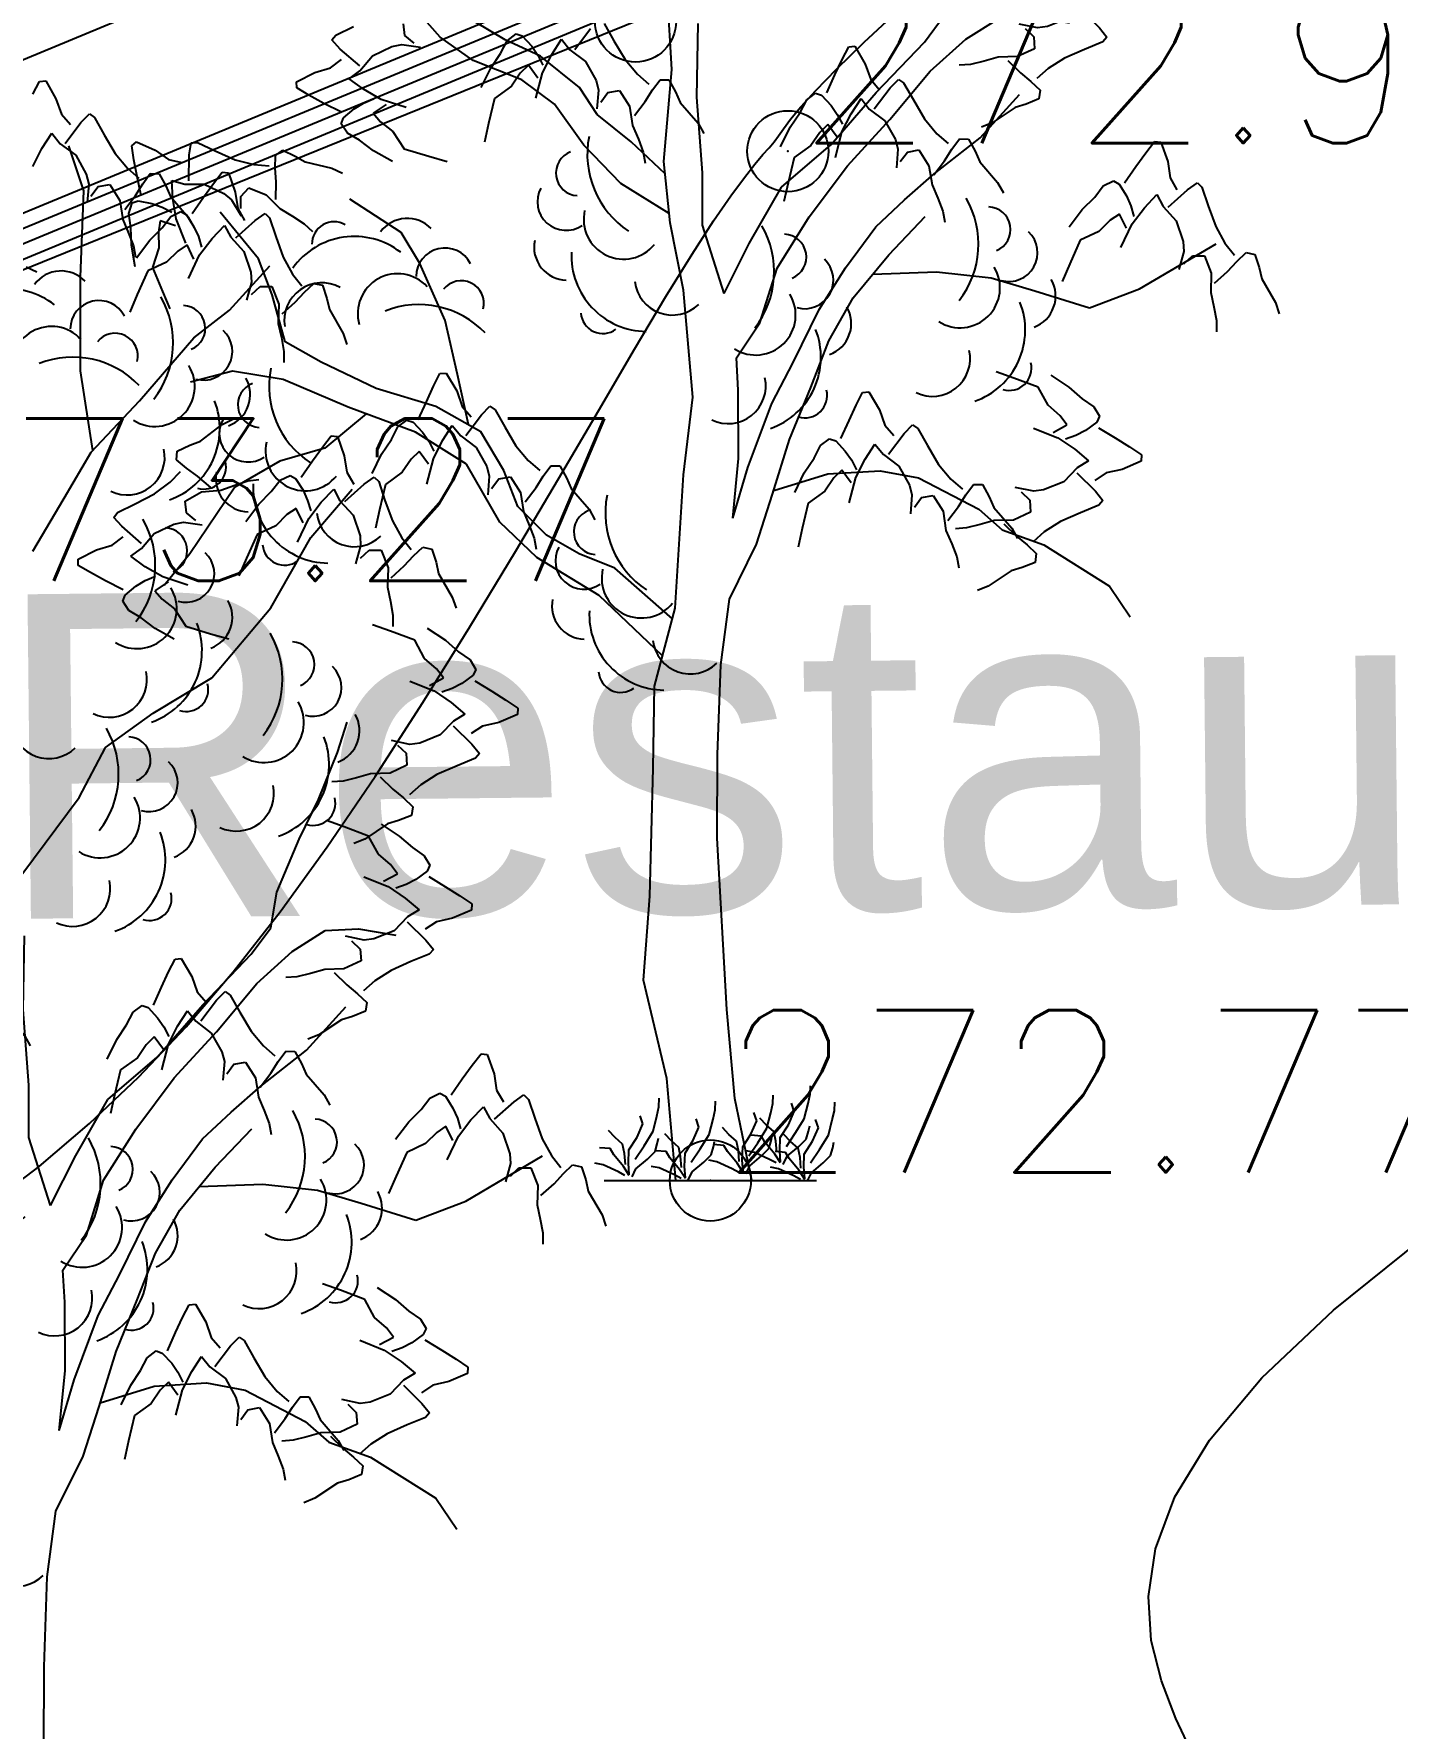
# Model space of a CAD drawing. Header units: millimetres. Extents: x 524954 to 526204, y 9523489 to 9524010.
# Drawn here: x 525674.69 to 525683.09, y 9523606.47 to 9523616.91 of the extents above; entities that cross this region are included whole.
import ezdxf
from ezdxf.enums import TextEntityAlignment as Align

# ---------------------------------------------------------------- set-up
doc = ezdxf.new("R2010")
doc.units = ezdxf.units.MM
doc.header["$PDMODE"] = 32
doc.header["$PDSIZE"] = 0.5
doc.linetypes.add('ACAD_ISO12W100', pattern=[21, 12, -3, 0, -3, 0, -3])
doc.linetypes.add('CACHE2', pattern=[4.7625, 3.175, -1.5875])
for name, color, linetype in [('Arbre', 34, 'ACAD_ISO12W100'), ('Bati', 6, 'Continuous'), ('Bati_H', 1, 'Continuous'), ('CN_01_00', 3, 'Continuous'), ('CN_02_00', 4, 'Continuous'), ('TopoAlt', 3, 'Continuous'), ('TOPOJIS', 7, 'Continuous'), ('Toponomie', 7, 'CACHE2')]:
    doc.layers.add(name, color=color, linetype=linetype)
doc.styles.add('Simplex 1.0', font='Simplex.shx', dxfattribs={"width": 0.99, "height": 1})
doc.styles.get("Standard").update_dxf_attribs({"font": 'arial.ttf'})

# ---------------------------------------------------------------- blocks, each defined once
blk = doc.blocks.new('TCPOINT M')
at = {"color": 0}
blk.add_point((0, 0), dxfattribs=at)
at = {"layer": 'TopoAlt', "style": 'Simplex 1.0', "width": 0.99}
blk.add_attdef('ALT', (0.15, 0.15), '', height=1, dxfattribs=at)
blk = doc.blocks.new('v088')
at = {"color": 3, "linetype": 'Continuous'}
for p, q in [((-0.024, 12.318), (0.016, 12.396)), ((0.016, 12.396), (0.055, 12.4)), ((0.055, 12.4), (0.118, 12.291)), ((0.118, 12.291), (0.152, 12.195)), ((0.152, 12.195), (0.207, 12.131)), ((0.175, 12.015), (0.272, 12.144)), ((0.272, 12.144), (0.324, 12.197)), ((0.324, 12.197), (0.356, 12.175)), ((0.356, 12.175), (0.415, 12.069)), ((0.032, 11.984), (0.092, 12.078)), ((0.092, 12.078), (0.144, 12.013)), ((0.144, 12.013), (0.24, 11.942)), ((0.415, 12.069), (0.484, 11.953)), ((-0.025, 11.872), (0.032, 11.984)), ((0.24, 11.942), (0.305, 11.825)), ((0.484, 11.953), (0.56, 11.862)), ((0.305, 11.825), (0.32, 11.765)), ((0.56, 11.862), (0.63, 11.801)), ((0.653, 11.766), (0.699, 11.829)), ((0.699, 11.829), (0.754, 11.828)), ((0.754, 11.828), (0.796, 11.754)), ((1.089, 11.768), (1.142, 11.837)), ((1.142, 11.837), (1.181, 11.833)), ((1.181, 11.833), (1.223, 11.714)), ((0.32, 11.765), (0.311, 11.65)), ((0.334, 11.69), (0.378, 11.749)), ((0.378, 11.749), (0.45, 11.762)), ((0.45, 11.762), (0.511, 11.664)), ((0.608, 11.694), (0.653, 11.766)), ((0.796, 11.754), (0.824, 11.689)), ((1.027, 11.683), (1.089, 11.768)), ((1.223, 11.714), (1.239, 11.614)), ((0.511, 11.664), (0.53, 11.547)), ((0.542, 11.608), (0.608, 11.694)), ((0.824, 11.689), (0.934, 11.561)), ((0.827, 11.564), (0.889, 11.595)), ((0.889, 11.595), (0.923, 11.575)), ((0.958, 11.583), (1.027, 11.683)), ((1.239, 11.614), (1.281, 11.541)), ((0.53, 11.547), (0.565, 11.463)), ((0.696, 11.418), (0.773, 11.494)), ((0.773, 11.494), (0.827, 11.564)), ((0.923, 11.575), (0.969, 11.502)), ((0.934, 11.561), (0.97, 11.497)), ((0.969, 11.502), (0.996, 11.441)), ((1.081, 11.429), (1.158, 11.51)), ((1.158, 11.51), (1.196, 11.437)), ((1.227, 11.433), (1.346, 11.541)), ((1.346, 11.541), (1.408, 11.583)), ((1.408, 11.583), (1.435, 11.556)), ((1.435, 11.556), (1.473, 11.441)), ((0.565, 11.463), (0.596, 11.383)), ((0.596, 11.383), (0.609, 11.315)), ((0.615, 11.31), (0.696, 11.418)), ((0.927, 11.391), (0.869, 11.352)), ((0.969, 11.302), (0.927, 11.391)), ((0.996, 11.441), (1.016, 11.375)), ((1.004, 11.329), (1.081, 11.429)), ((1.196, 11.437), (1.277, 11.348)), ((1.473, 11.441), (1.519, 11.314)), ((0.8, 11.283), (0.685, 11.229)), ((0.869, 11.352), (0.8, 11.283)), ((0.935, 11.183), (1.004, 11.329)), ((1.277, 11.348), (1.319, 11.221)), ((1.519, 11.314), (1.577, 11.21)), ((-0.065, 11.254), (0.001, 11.223)), ((0.685, 11.229), (0.619, 11.083)), ((1.319, 11.221), (1.323, 11.16)), ((1.577, 11.21), (1.635, 11.137)), ((0.619, 11.083), (0.573, 10.975)), ((1.323, 11.16), (1.292, 11.048)), ((1.323, 11.083), (1.377, 11.133)), ((1.377, 11.133), (1.45, 11.133)), ((1.45, 11.133), (1.492, 11.025)), ((1.592, 11.037), (1.65, 11.098)), ((1.65, 11.098), (1.708, 11.152)), ((1.708, 11.152), (1.762, 11.141)), ((1.762, 11.141), (1.789, 11.06)), ((1.492, 11.025), (1.489, 10.906)), ((1.512, 10.964), (1.592, 11.037)), ((1.789, 11.06), (1.804, 10.991)), ((1.804, 10.991), (1.889, 10.844)), ((1.489, 10.906), (1.508, 10.818)), ((1.508, 10.818), (1.523, 10.733)), ((1.889, 10.844), (1.912, 10.775)), ((1.523, 10.733), (1.523, 10.664)), ((1.7, 10.058), (1.762, 10.142)), ((1.762, 10.142), (1.816, 10.212)), ((1.816, 10.212), (1.854, 10.208)), ((1.854, 10.208), (1.896, 10.089)), ((1.631, 9.958), (1.7, 10.058)), ((1.896, 10.089), (1.912, 9.989)), ((1.446, 9.869), (1.5, 9.939)), ((1.5, 9.939), (1.562, 9.969)), ((1.562, 9.969), (1.596, 9.95)), ((1.596, 9.95), (1.643, 9.877)), ((1.912, 9.989), (1.954, 9.915)), ((2.019, 9.915), (2.081, 9.958)), ((2.081, 9.958), (2.108, 9.931)), ((2.108, 9.931), (2.146, 9.815)), ((1.369, 9.792), (1.446, 9.869)), ((1.643, 9.877), (1.669, 9.815)), ((1.754, 9.804), (1.831, 9.885)), ((1.831, 9.885), (1.869, 9.812)), ((1.9, 9.808), (2.019, 9.915)), ((1.289, 9.685), (1.369, 9.792)), ((1.542, 9.727), (1.473, 9.658)), ((1.6, 9.765), (1.542, 9.727)), ((1.643, 9.677), (1.6, 9.765)), ((1.669, 9.815), (1.689, 9.75)), ((1.677, 9.704), (1.754, 9.804)), ((1.869, 9.812), (1.95, 9.723)), ((1.95, 9.723), (1.993, 9.596)), ((2.146, 9.815), (2.193, 9.689)), ((1.473, 9.658), (1.358, 9.604)), ((1.608, 9.558), (1.677, 9.704)), ((2.193, 9.689), (2.25, 9.585)), ((1.358, 9.604), (1.292, 9.458)), ((1.996, 9.535), (1.966, 9.423)), ((1.993, 9.596), (1.996, 9.535)), ((1.996, 9.458), (2.05, 9.508)), ((2.05, 9.508), (2.123, 9.508)), ((2.123, 9.508), (2.166, 9.4)), ((2.25, 9.585), (2.308, 9.512)), ((2.323, 9.473), (2.381, 9.527)), ((2.381, 9.527), (2.435, 9.515)), ((2.435, 9.515), (2.462, 9.435)), ((1.292, 9.458), (1.246, 9.35)), ((2.166, 9.4), (2.162, 9.281)), ((2.185, 9.338), (2.266, 9.412)), ((2.266, 9.412), (2.323, 9.473)), ((2.462, 9.435), (2.477, 9.365)), ((2.477, 9.365), (2.562, 9.219)), ((2.162, 9.281), (2.181, 9.192)), ((2.181, 9.192), (2.196, 9.108)), ((2.562, 9.219), (2.585, 9.15)), ((2.196, 9.108), (2.196, 9.038)), ((2.18, 9.009), (2.07, 9.048)), ((2.33, 8.953), (2.18, 9.009)), ((2.406, 9.027), (2.519, 8.953)), ((2.391, 8.841), (2.33, 8.953)), ((2.519, 8.953), (2.601, 8.881)), ((2.601, 8.881), (2.673, 8.832)), ((2.465, 8.776), (2.391, 8.841)), ((2.507, 8.721), (2.465, 8.776)), ((2.673, 8.832), (2.708, 8.773)), ((2.708, 8.773), (2.691, 8.737)), ((2.3, 8.701), (2.45, 8.641)), ((2.421, 8.673), (2.507, 8.721)), ((2.621, 8.686), (2.561, 8.655)), ((2.691, 8.737), (2.621, 8.686)), ((2.701, 8.703), (2.805, 8.64)), ((2.45, 8.641), (2.555, 8.57)), ((2.561, 8.655), (2.497, 8.632)), ((2.555, 8.57), (2.64, 8.498)), ((2.805, 8.64), (2.893, 8.584)), ((2.893, 8.584), (2.966, 8.534)), ((2.64, 8.498), (2.57, 8.455)), ((2.964, 8.496), (2.848, 8.446)), ((2.966, 8.534), (2.964, 8.496)), ((2.487, 8.369), (2.362, 8.319)), ((2.57, 8.455), (2.487, 8.369)), ((2.568, 8.425), (2.683, 8.312)), ((2.749, 8.424), (2.679, 8.378)), ((2.848, 8.446), (2.749, 8.424)), ((2.301, 8.311), (2.188, 8.335)), ((2.225, 8.306), (2.278, 8.256)), ((2.278, 8.256), (2.282, 8.183)), ((2.362, 8.319), (2.301, 8.311)), ((2.683, 8.312), (2.729, 8.254)), ((2.729, 8.254), (2.704, 8.225)), ((2.282, 8.183), (2.178, 8.134)), ((2.591, 8.179), (2.467, 8.125)), ((2.704, 8.225), (2.591, 8.179)), ((1.888, 8.085), (1.819, 8.08)), ((1.971, 8.105), (1.888, 8.085)), ((2.058, 8.13), (1.971, 8.105)), ((2.178, 8.134), (2.058, 8.13)), ((2.117, 8.111), (2.195, 8.035)), ((2.367, 8.061), (2.298, 7.999)), ((2.467, 8.125), (2.367, 8.061)), ((2.195, 8.035), (2.261, 7.981)), ((2.261, 7.981), (2.318, 7.927)), ((1.896, 7.802), (1.786, 7.841)), ((2.231, 7.841), (2.163, 7.821)), ((2.31, 7.872), (2.231, 7.841)), ((2.318, 7.927), (2.31, 7.872)), ((2.046, 7.746), (1.896, 7.802)), ((2.163, 7.821), (2.022, 7.727)), ((2.107, 7.634), (2.046, 7.746)), ((2.123, 7.82), (2.235, 7.746)), ((2.235, 7.746), (2.317, 7.675)), ((2.022, 7.727), (1.955, 7.7)), ((2.181, 7.57), (2.107, 7.634)), ((2.317, 7.675), (2.389, 7.625)), ((2.389, 7.625), (2.424, 7.566)), ((2.223, 7.514), (2.181, 7.57)), ((2.407, 7.53), (2.337, 7.479)), ((2.424, 7.566), (2.407, 7.53)), ((2.016, 7.494), (2.166, 7.434)), ((2.137, 7.467), (2.223, 7.514)), ((2.166, 7.434), (2.271, 7.363)), ((2.277, 7.448), (2.213, 7.425)), ((2.337, 7.479), (2.277, 7.448)), ((2.417, 7.496), (2.521, 7.433)), ((2.521, 7.433), (2.609, 7.377)), ((2.271, 7.363), (2.357, 7.292)), ((2.609, 7.377), (2.682, 7.328)), ((2.682, 7.328), (2.68, 7.289)), ((2.286, 7.249), (2.203, 7.162)), ((2.284, 7.218), (2.399, 7.105)), ((2.357, 7.292), (2.286, 7.249)), ((2.465, 7.218), (2.395, 7.171)), ((2.564, 7.239), (2.465, 7.218)), ((2.68, 7.289), (2.564, 7.239)), ((-2.31, 7.06), (-2.2, 7.113)), ((-1.883, 7.058), (-1.892, 7.13)), ((-0.654, 7.131), (-0.595, 7.025)), ((2.018, 7.104), (1.904, 7.128)), ((2.079, 7.112), (2.018, 7.104)), ((2.203, 7.162), (2.079, 7.112)), ((2.399, 7.105), (2.445, 7.047)), ((-2.333, 7.03), (-2.31, 7.06)), ((-2.283, 6.974), (-2.333, 7.03)), ((-1.963, 6.989), (-1.902, 7.001)), ((-1.902, 7.001), (-1.788, 6.985)), ((-1.826, 7.011), (-1.883, 7.058)), ((-1.293, 6.947), (-1.253, 7.025)), ((-1.253, 7.025), (-1.198, 7.067)), ((-1.198, 7.067), (-1.16, 7.055)), ((-1.16, 7.055), (-1.101, 6.992)), ((-0.978, 6.941), (-0.918, 7.034)), ((-0.918, 7.034), (-0.866, 6.97)), ((-0.835, 6.972), (-0.738, 7.1)), ((-0.595, 7.025), (-0.526, 6.909)), ((1.941, 7.1), (1.994, 7.049)), ((1.994, 7.049), (1.999, 6.976)), ((2.42, 7.018), (2.307, 6.972)), ((2.445, 7.047), (2.42, 7.018)), ((-2.342, 6.858), (-2.275, 6.909)), ((-2.161, 6.87), (-2.283, 6.974)), ((-2.161, 6.839), (-2.083, 6.931)), ((-2.083, 6.931), (-1.963, 6.989)), ((-1.354, 6.857), (-1.293, 6.947)), ((-1.101, 6.992), (-1.063, 6.936)), ((-1.063, 6.936), (-1.032, 6.875)), ((-1.035, 6.828), (-0.978, 6.941)), ((-0.866, 6.97), (-0.77, 6.898)), ((-0.77, 6.898), (-0.705, 6.781)), ((-0.526, 6.909), (-0.45, 6.818)), ((0.768, 6.815), (0.813, 6.909)), ((0.813, 6.909), (0.853, 6.987)), ((0.853, 6.987), (0.891, 6.991)), ((0.891, 6.991), (0.955, 6.881)), ((1.688, 6.899), (1.604, 6.878)), ((1.775, 6.923), (1.688, 6.899)), ((1.894, 6.927), (1.775, 6.923)), ((1.834, 6.904), (1.912, 6.828)), ((1.999, 6.976), (1.894, 6.927)), ((2.184, 6.918), (2.084, 6.854)), ((2.307, 6.972), (2.184, 6.918)), ((-2.551, 6.772), (-2.439, 6.83)), ((-2.439, 6.83), (-2.342, 6.858)), ((-2.228, 6.791), (-2.161, 6.839)), ((-2.138, 6.726), (-2.228, 6.791)), ((-1.413, 6.737), (-1.354, 6.857)), ((-1.172, 6.826), (-1.227, 6.745)), ((-1.122, 6.874), (-1.172, 6.826)), ((-1.064, 6.795), (-1.122, 6.874)), ((-1.076, 6.671), (-1.035, 6.828)), ((-0.45, 6.818), (-0.379, 6.757)), ((0.719, 6.703), (0.768, 6.815)), ((0.955, 6.881), (0.989, 6.786)), ((1.604, 6.878), (1.535, 6.874)), ((1.912, 6.828), (1.977, 6.774)), ((2.084, 6.854), (2.014, 6.792)), ((-2.55, 6.734), (-2.551, 6.772)), ((-2.475, 6.689), (-2.55, 6.734)), ((-2.383, 6.639), (-2.475, 6.689)), ((-2.029, 6.662), (-2.138, 6.726)), ((-1.227, 6.745), (-1.33, 6.67)), ((-0.705, 6.781), (-0.69, 6.721)), ((-0.69, 6.721), (-0.699, 6.606)), ((-0.675, 6.646), (-0.632, 6.705)), ((-0.632, 6.705), (-0.56, 6.719)), ((-0.56, 6.719), (-0.498, 6.621)), ((-0.402, 6.651), (-0.357, 6.722)), ((-0.357, 6.722), (-0.31, 6.785)), ((-0.31, 6.785), (-0.255, 6.784)), ((-0.255, 6.784), (-0.214, 6.71)), ((-0.214, 6.71), (-0.186, 6.645)), ((0.594, 6.66), (0.649, 6.702)), ((0.649, 6.702), (0.686, 6.689)), ((0.686, 6.689), (0.745, 6.626)), ((0.989, 6.786), (1.044, 6.722)), ((1.011, 6.606), (1.108, 6.734)), ((1.108, 6.734), (1.161, 6.787)), ((1.161, 6.787), (1.192, 6.766)), ((1.192, 6.766), (1.252, 6.66)), ((1.977, 6.774), (2.034, 6.72)), ((2.034, 6.72), (2.026, 6.666)), ((-2.274, 6.584), (-2.383, 6.639)), ((-2.262, 6.55), (-2.196, 6.606)), ((-2.196, 6.606), (-2.138, 6.64)), ((-2.138, 6.64), (-2.076, 6.668)), ((-1.998, 6.632), (-2.08, 6.578)), ((-1.875, 6.613), (-2.029, 6.662)), ((-1.33, 6.67), (-1.367, 6.514)), ((-0.498, 6.621), (-0.48, 6.503)), ((-0.468, 6.564), (-0.402, 6.651)), ((-0.186, 6.645), (-0.075, 6.517)), ((0.493, 6.492), (0.554, 6.582)), ((0.554, 6.582), (0.594, 6.66)), ((0.745, 6.626), (0.783, 6.571)), ((0.868, 6.575), (0.929, 6.669)), ((0.929, 6.669), (0.98, 6.604)), ((0.98, 6.604), (1.076, 6.532)), ((1.252, 6.66), (1.321, 6.544)), ((1.879, 6.614), (1.738, 6.52)), ((1.947, 6.634), (1.879, 6.614)), ((2.026, 6.666), (1.947, 6.634)), ((-2.277, 6.513), (-2.262, 6.55)), ((-2.238, 6.456), (-2.277, 6.513)), ((-2.08, 6.578), (-2.034, 6.526)), ((-2.034, 6.526), (-1.957, 6.466)), ((-1.367, 6.514), (-1.392, 6.4)), ((-0.48, 6.503), (-0.444, 6.419)), ((-0.075, 6.517), (-0.04, 6.453)), ((0.433, 6.371), (0.493, 6.492)), ((0.724, 6.509), (0.675, 6.46)), ((0.782, 6.43), (0.724, 6.509)), ((0.783, 6.571), (0.814, 6.51)), ((0.811, 6.463), (0.868, 6.575)), ((1.076, 6.532), (1.141, 6.416)), ((1.321, 6.544), (1.397, 6.452)), ((1.738, 6.52), (1.671, 6.493)), ((-3.568, 6.377), (-3.539, 6.402)), ((-3.555, 6.29), (-3.568, 6.377)), ((-3.539, 6.402), (-3.423, 6.351)), ((-3.213, 6.322), (-3.201, 6.396)), ((-3.201, 6.396), (-3.163, 6.397)), ((-3.163, 6.397), (-3.053, 6.346)), ((-2.163, 6.412), (-2.238, 6.456)), ((-2.076, 6.346), (-2.163, 6.412)), ((-1.957, 6.466), (-1.888, 6.359)), ((-0.444, 6.419), (-0.414, 6.339)), ((0.62, 6.379), (0.516, 6.305)), ((0.675, 6.46), (0.62, 6.379)), ((0.771, 6.306), (0.811, 6.463)), ((1.141, 6.416), (1.157, 6.356)), ((1.397, 6.452), (1.467, 6.391)), ((1.489, 6.356), (1.536, 6.42)), ((1.536, 6.42), (1.591, 6.419)), ((1.591, 6.419), (1.633, 6.344)), ((2.685, 6.334), (2.739, 6.404)), ((2.739, 6.404), (2.777, 6.4)), ((2.777, 6.4), (2.82, 6.28)), ((-3.535, 6.188), (-3.555, 6.29)), ((-3.423, 6.351), (-3.34, 6.294)), ((-3.34, 6.294), (-3.258, 6.275)), ((-3.216, 6.161), (-3.213, 6.322)), ((-3.053, 6.346), (-2.929, 6.292)), ((-2.929, 6.292), (-2.814, 6.263)), ((-2.683, 6.24), (-2.682, 6.318)), ((-2.682, 6.318), (-2.637, 6.35)), ((-2.637, 6.35), (-2.56, 6.314)), ((-2.56, 6.314), (-2.499, 6.278)), ((-2.499, 6.278), (-2.334, 6.239)), ((-1.959, 6.28), (-2.076, 6.346)), ((-1.888, 6.359), (-1.735, 6.313)), ((-1.735, 6.313), (-1.622, 6.281)), ((-0.414, 6.339), (-0.401, 6.271)), ((0.516, 6.305), (0.479, 6.149)), ((1.157, 6.356), (1.147, 6.241)), ((1.171, 6.28), (1.215, 6.339)), ((1.215, 6.339), (1.286, 6.353)), ((1.286, 6.353), (1.348, 6.255)), ((1.378, 6.198), (1.444, 6.285)), ((1.444, 6.285), (1.489, 6.356)), ((1.633, 6.344), (1.661, 6.279)), ((1.661, 6.279), (1.771, 6.151)), ((2.623, 6.25), (2.685, 6.334)), ((2.82, 6.28), (2.835, 6.18)), ((-3.51, 6.069), (-3.535, 6.188)), ((-3.32, 6.164), (-3.24, 6.142)), ((-3.314, 6.053), (-3.32, 6.164)), ((-2.814, 6.263), (-2.721, 6.255)), ((-2.677, 6.155), (-2.683, 6.24)), ((-2.334, 6.239), (-2.268, 6.208)), ((1.348, 6.255), (1.367, 6.137)), ((2.554, 6.15), (2.623, 6.25)), ((2.835, 6.18), (2.877, 6.107)), ((-3.24, 6.142), (-3.121, 6.14)), ((-3.121, 6.14), (-2.999, 6.083)), ((-2.999, 6.083), (-2.952, 6.044)), ((-2.896, 5.991), (-2.895, 6.065)), ((-2.895, 6.065), (-2.845, 6.118)), ((-2.845, 6.118), (-2.738, 6.075)), ((-2.738, 6.075), (-2.654, 5.99)), ((-2.68, 6.046), (-2.677, 6.155)), ((0.479, 6.149), (0.454, 6.035)), ((1.367, 6.137), (1.402, 6.054)), ((1.771, 6.151), (1.807, 6.088)), ((2.293, 5.984), (2.37, 6.061)), ((2.37, 6.061), (2.423, 6.13)), ((2.423, 6.13), (2.485, 6.161)), ((2.485, 6.161), (2.52, 6.142)), ((2.52, 6.142), (2.566, 6.069)), ((2.566, 6.069), (2.593, 6.007)), ((2.677, 5.996), (2.754, 6.077)), ((2.754, 6.077), (2.793, 6.004)), ((2.823, 6), (2.943, 6.107)), ((2.943, 6.107), (3.004, 6.15)), ((3.004, 6.15), (3.031, 6.123)), ((3.031, 6.123), (3.07, 6.007)), ((-3.586, 5.96), (-3.566, 6.026)), ((-3.573, 5.874), (-3.586, 5.96)), ((-3.566, 6.026), (-3.528, 6.038)), ((-3.528, 6.038), (-3.444, 6.022)), ((-3.444, 6.022), (-3.38, 5.999)), ((-3.38, 5.999), (-3.32, 5.968)), ((-3.294, 5.928), (-3.314, 6.053)), ((-2.952, 6.044), (-2.892, 5.945)), ((-2.654, 5.99), (-2.576, 5.943)), ((1.402, 6.054), (1.433, 5.974)), ((1.433, 5.974), (1.446, 5.906)), ((2.212, 5.877), (2.293, 5.984)), ((2.523, 5.957), (2.466, 5.919)), ((2.566, 5.869), (2.523, 5.957)), ((2.593, 6.007), (2.612, 5.942)), ((2.6, 5.896), (2.677, 5.996)), ((2.793, 6.004), (2.873, 5.915)), ((3.07, 6.007), (3.116, 5.88)), ((-3.57, 5.765), (-3.573, 5.874)), ((-3.392, 5.914), (-3.403, 5.846)), ((-3.298, 5.884), (-3.392, 5.914)), ((-3.235, 5.777), (-3.294, 5.928)), ((-2.576, 5.943), (-2.504, 5.896)), ((-2.504, 5.896), (-2.454, 5.849)), ((2.396, 5.85), (2.281, 5.796)), ((2.466, 5.919), (2.396, 5.85)), ((2.531, 5.75), (2.6, 5.896)), ((2.873, 5.915), (2.916, 5.788)), ((3.116, 5.88), (3.173, 5.777)), ((-3.547, 5.632), (-3.57, 5.765)), ((-3.4, 5.748), (-3.44, 5.627)), ((-3.403, 5.846), (-3.4, 5.748)), ((2.281, 5.796), (2.216, 5.65)), ((2.916, 5.788), (2.92, 5.727)), ((3.173, 5.777), (3.231, 5.703)), ((2.216, 5.65), (2.169, 5.542)), ((2.92, 5.727), (2.889, 5.615)), ((2.92, 5.65), (2.973, 5.7)), ((2.973, 5.7), (3.047, 5.7)), ((3.047, 5.7), (3.089, 5.592)), ((3.189, 5.603), (3.247, 5.665)), ((3.247, 5.665), (3.304, 5.719)), ((3.304, 5.719), (3.358, 5.707)), ((3.358, 5.707), (3.385, 5.627)), ((-3.44, 5.627), (-3.379, 5.479)), ((3.089, 5.592), (3.085, 5.473)), ((3.108, 5.53), (3.189, 5.603)), ((3.385, 5.627), (3.4, 5.557)), ((3.4, 5.557), (3.485, 5.411)), ((-3.379, 5.479), (-3.332, 5.372)), ((3.085, 5.473), (3.104, 5.384)), ((3.104, 5.384), (3.12, 5.3)), ((3.485, 5.411), (3.508, 5.342)), ((3.12, 5.3), (3.12, 5.23)), ((-1.707, 4.895), (-1.667, 4.973)), ((-1.667, 4.973), (-1.628, 4.976)), ((-1.628, 4.976), (-1.564, 4.867)), ((1.872, 4.946), (1.762, 4.985)), ((2.022, 4.89), (1.872, 4.946)), ((2.099, 4.964), (2.211, 4.89)), ((-1.751, 4.8), (-1.707, 4.895)), ((-1.564, 4.867), (-1.531, 4.771)), ((0.899, 4.779), (0.939, 4.857)), ((0.939, 4.857), (0.978, 4.861)), ((0.978, 4.861), (1.042, 4.751)), ((2.083, 4.778), (2.022, 4.89)), ((2.211, 4.89), (2.293, 4.818)), ((2.293, 4.818), (2.365, 4.769)), ((-1.801, 4.689), (-1.751, 4.8)), ((-1.531, 4.771), (-1.475, 4.707)), ((-1.508, 4.592), (-1.411, 4.72)), ((-1.411, 4.72), (-1.359, 4.773)), ((-1.359, 4.773), (-1.327, 4.751)), ((-1.327, 4.751), (-1.268, 4.645)), ((0.855, 4.685), (0.899, 4.779)), ((1.042, 4.751), (1.075, 4.656)), ((2.157, 4.714), (2.083, 4.778)), ((2.199, 4.658), (2.157, 4.714)), ((2.365, 4.769), (2.4, 4.71)), ((2.4, 4.71), (2.383, 4.674)), ((-3.143, 4.557), (-3.01, 4.66)), ((-3.01, 4.66), (-2.944, 4.692)), ((-1.966, 4.567), (-1.926, 4.645)), ((-1.926, 4.645), (-1.871, 4.687)), ((-1.871, 4.687), (-1.833, 4.675)), ((-1.833, 4.675), (-1.774, 4.612)), ((-1.774, 4.612), (-1.736, 4.556)), ((-1.651, 4.561), (-1.591, 4.654)), ((-1.591, 4.654), (-1.539, 4.59)), ((-1.268, 4.645), (-1.199, 4.529)), ((0.805, 4.573), (0.855, 4.685)), ((1.075, 4.656), (1.131, 4.592)), ((1.098, 4.476), (1.195, 4.604)), ((1.195, 4.604), (1.247, 4.657)), ((1.247, 4.657), (1.279, 4.636)), ((1.279, 4.636), (1.338, 4.53)), ((1.992, 4.638), (2.142, 4.578)), ((2.113, 4.611), (2.199, 4.658)), ((2.313, 4.623), (2.253, 4.592)), ((2.383, 4.674), (2.313, 4.623)), ((2.393, 4.64), (2.497, 4.577)), ((-3.291, 4.441), (-3.287, 4.496)), ((-3.287, 4.496), (-3.21, 4.533)), ((-3.21, 4.533), (-3.143, 4.557)), ((-2.027, 4.477), (-1.966, 4.567)), ((-1.795, 4.494), (-1.845, 4.445)), ((-1.737, 4.415), (-1.795, 4.494)), ((-1.736, 4.556), (-1.705, 4.495)), ((-1.708, 4.448), (-1.651, 4.561)), ((-1.539, 4.59), (-1.443, 4.518)), ((-1.443, 4.518), (-1.378, 4.401)), ((-1.199, 4.529), (-1.123, 4.438)), ((0.64, 4.452), (0.68, 4.53)), ((0.68, 4.53), (0.735, 4.572)), ((0.735, 4.572), (0.773, 4.559)), ((0.773, 4.559), (0.832, 4.496)), ((0.832, 4.496), (0.87, 4.441)), ((0.955, 4.445), (1.015, 4.539)), ((1.015, 4.539), (1.067, 4.474)), ((1.338, 4.53), (1.407, 4.414)), ((2.142, 4.578), (2.247, 4.507)), ((2.253, 4.592), (2.189, 4.569)), ((2.247, 4.507), (2.332, 4.436)), ((2.497, 4.577), (2.585, 4.521)), ((2.585, 4.521), (2.658, 4.472)), ((-3.23, 4.39), (-3.291, 4.441)), ((-3.162, 4.341), (-3.23, 4.39)), ((-2.086, 4.357), (-2.027, 4.477)), ((-1.845, 4.445), (-1.9, 4.365)), ((-1.749, 4.291), (-1.708, 4.448)), ((-1.378, 4.401), (-1.363, 4.341)), ((-1.123, 4.438), (-1.052, 4.377)), ((-1.03, 4.342), (-0.984, 4.405)), ((-0.984, 4.405), (-0.928, 4.404)), ((-0.928, 4.404), (-0.887, 4.33)), ((0.579, 4.362), (0.64, 4.452)), ((0.87, 4.441), (0.901, 4.38)), ((0.898, 4.333), (0.955, 4.445)), ((1.067, 4.474), (1.163, 4.402)), ((1.163, 4.402), (1.228, 4.286)), ((1.407, 4.414), (1.483, 4.322)), ((2.262, 4.393), (2.179, 4.306)), ((2.332, 4.436), (2.262, 4.393)), ((2.656, 4.433), (2.54, 4.383)), ((2.658, 4.472), (2.656, 4.433)), ((-3.427, 4.233), (-3.331, 4.304)), ((-3.331, 4.304), (-3.266, 4.37)), ((-3.079, 4.271), (-3.162, 4.341)), ((-3.019, 4.255), (-2.933, 4.286)), ((-2.933, 4.286), (-2.851, 4.312)), ((-2.851, 4.312), (-2.783, 4.321)), ((-2.003, 4.29), (-2.04, 4.134)), ((-1.9, 4.365), (-2.003, 4.29)), ((-1.363, 4.341), (-1.372, 4.226)), ((-1.349, 4.266), (-1.305, 4.325)), ((-1.305, 4.325), (-1.233, 4.338)), ((-1.233, 4.338), (-1.171, 4.241)), ((-1.075, 4.271), (-1.03, 4.342)), ((-0.887, 4.33), (-0.859, 4.265)), ((0.52, 4.241), (0.579, 4.362)), ((0.761, 4.33), (0.706, 4.249)), ((0.811, 4.379), (0.761, 4.33)), ((0.869, 4.3), (0.811, 4.379)), ((0.857, 4.176), (0.898, 4.333)), ((1.228, 4.286), (1.243, 4.226)), ((1.483, 4.322), (1.554, 4.261)), ((1.576, 4.226), (1.623, 4.29)), ((1.623, 4.29), (1.678, 4.289)), ((1.678, 4.289), (1.719, 4.214)), ((2.179, 4.306), (2.055, 4.256)), ((2.26, 4.362), (2.375, 4.249)), ((2.441, 4.361), (2.371, 4.315)), ((2.54, 4.383), (2.441, 4.361)), ((-3.547, 4.171), (-3.427, 4.233)), ((-3.239, 4.188), (-3.137, 4.244)), ((-3.229, 4.115), (-3.239, 4.188)), ((-3.137, 4.244), (-3.019, 4.255)), ((-1.171, 4.241), (-1.153, 4.123)), ((-1.141, 4.184), (-1.075, 4.271)), ((-0.859, 4.265), (-0.748, 4.137)), ((0.706, 4.249), (0.603, 4.175)), ((1.243, 4.226), (1.234, 4.11)), ((1.258, 4.15), (1.301, 4.209)), ((1.301, 4.209), (1.373, 4.223)), ((1.373, 4.223), (1.435, 4.125)), ((1.531, 4.155), (1.576, 4.226)), ((1.719, 4.214), (1.747, 4.149)), ((1.994, 4.248), (1.88, 4.272)), ((1.917, 4.244), (1.97, 4.193)), ((1.97, 4.193), (1.975, 4.12)), ((2.055, 4.256), (1.994, 4.248)), ((2.375, 4.249), (2.421, 4.191)), ((2.421, 4.191), (2.396, 4.162)), ((-3.679, 4.087), (-3.656, 4.117)), ((-3.629, 4.032), (-3.679, 4.087)), ((-3.656, 4.117), (-3.547, 4.171)), ((-3.172, 4.068), (-3.229, 4.115)), ((-2.04, 4.134), (-2.065, 4.02)), ((-1.153, 4.123), (-1.118, 4.039)), ((-0.748, 4.137), (-0.713, 4.073)), ((0.603, 4.175), (0.566, 4.019)), ((1.435, 4.125), (1.453, 4.007)), ((1.465, 4.068), (1.531, 4.155)), ((1.747, 4.149), (1.858, 4.021)), ((1.975, 4.12), (1.87, 4.071)), ((2.283, 4.116), (2.16, 4.062)), ((2.396, 4.162), (2.283, 4.116)), ((-3.507, 3.927), (-3.629, 4.032)), ((-3.507, 3.896), (-3.43, 3.988)), ((-3.43, 3.988), (-3.309, 4.046)), ((-3.309, 4.046), (-3.249, 4.058)), ((-3.249, 4.058), (-3.134, 4.042)), ((-1.118, 4.039), (-1.087, 3.959)), ((0.566, 4.019), (0.541, 3.904)), ((1.453, 4.007), (1.488, 3.924)), ((1.58, 4.022), (1.511, 4.017)), ((1.664, 4.043), (1.58, 4.022)), ((1.751, 4.067), (1.664, 4.043)), ((1.87, 4.071), (1.751, 4.067)), ((1.81, 4.048), (1.888, 3.972)), ((1.858, 4.021), (1.893, 3.958)), ((1.888, 3.972), (1.953, 3.918)), ((2.059, 3.998), (1.99, 3.936)), ((2.16, 4.062), (2.059, 3.998)), ((-3.898, 3.83), (-3.785, 3.887)), ((-3.785, 3.887), (-3.688, 3.915)), ((-3.688, 3.915), (-3.621, 3.967)), ((-3.574, 3.849), (-3.507, 3.896)), ((-1.087, 3.959), (-1.074, 3.891)), ((1.488, 3.924), (1.519, 3.844)), ((1.953, 3.918), (2.01, 3.864)), ((2.01, 3.864), (2.002, 3.81)), ((-3.897, 3.791), (-3.898, 3.83)), ((-3.821, 3.747), (-3.897, 3.791)), ((-3.484, 3.783), (-3.574, 3.849)), ((-3.375, 3.72), (-3.484, 3.783)), ((1.519, 3.844), (1.532, 3.776)), ((1.923, 3.778), (1.855, 3.758)), ((2.002, 3.81), (1.923, 3.778)), ((-3.729, 3.697), (-3.821, 3.747)), ((-3.621, 3.641), (-3.729, 3.697)), ((-3.609, 3.608), (-3.542, 3.663)), ((-3.542, 3.663), (-3.485, 3.698)), ((-3.485, 3.698), (-3.422, 3.725)), ((-3.344, 3.689), (-3.426, 3.635)), ((-3.221, 3.67), (-3.375, 3.72)), ((1.714, 3.664), (1.647, 3.637)), ((1.855, 3.758), (1.714, 3.664)), ((-3.623, 3.571), (-3.609, 3.608)), ((-3.585, 3.514), (-3.623, 3.571)), ((-3.426, 3.635), (-3.38, 3.583)), ((-3.38, 3.583), (-3.303, 3.524)), ((-3.509, 3.469), (-3.585, 3.514)), ((-3.423, 3.403), (-3.509, 3.469)), ((-3.303, 3.524), (-3.234, 3.416)), ((-3.306, 3.337), (-3.423, 3.403)), ((-3.234, 3.416), (-3.081, 3.37)), ((-3.081, 3.37), (-2.968, 3.339)), ((0.385, 0.474), (0.387, 0.526)), ((0.603, 0.474), (0.615, 0.531)), ((0.615, 0.531), (0.618, 0.584)), ((-0.329, 0.397), (-0.317, 0.454)), ((-0.317, 0.454), (-0.315, 0.507)), ((0.017, 0.377), (0.029, 0.435)), ((0.029, 0.435), (0.031, 0.488)), ((0.286, 0.368), (0.269, 0.418)), ((0.373, 0.416), (0.385, 0.474)), ((0.481, 0.344), (0.517, 0.426)), ((0.517, 0.426), (0.5, 0.476)), ((0.579, 0.38), (0.603, 0.474)), ((0.752, 0.373), (0.765, 0.43)), ((0.765, 0.43), (0.767, 0.483)), ((-0.452, 0.267), (-0.416, 0.349)), ((-0.416, 0.349), (-0.433, 0.399)), ((-0.353, 0.303), (-0.329, 0.397)), ((-0.106, 0.248), (-0.07, 0.329)), ((-0.07, 0.329), (-0.087, 0.38)), ((-0.007, 0.284), (0.017, 0.377)), ((0.115, 0.284), (0.075, 0.327)), ((0.25, 0.286), (0.286, 0.368)), ((0.293, 0.233), (0.349, 0.322)), ((0.346, 0.341), (0.305, 0.385)), ((0.392, 0.301), (0.346, 0.341)), ((0.349, 0.322), (0.373, 0.416)), ((0.43, 0.264), (0.481, 0.344)), ((0.524, 0.291), (0.579, 0.38)), ((0.606, 0.303), (0.613, 0.337)), ((0.63, 0.243), (0.666, 0.325)), ((0.666, 0.325), (0.649, 0.375)), ((0.728, 0.279), (0.752, 0.373)), ((-0.587, 0.264), (-0.627, 0.308)), ((-0.541, 0.224), (-0.587, 0.264)), ((-0.529, 0.166), (-0.541, 0.224)), ((-0.502, 0.188), (-0.452, 0.267)), ((-0.464, 0.132), (-0.409, 0.214)), ((-0.409, 0.214), (-0.353, 0.303)), ((-0.341, 0.178), (-0.327, 0.226)), ((-0.327, 0.226), (-0.32, 0.26)), ((-0.24, 0.245), (-0.281, 0.288)), ((-0.195, 0.204), (-0.24, 0.245)), ((-0.156, 0.168), (-0.106, 0.248)), ((-0.063, 0.195), (-0.007, 0.284)), ((0.019, 0.207), (0.026, 0.24)), ((0.084, 0.216), (0.019, 0.221)), ((0.106, 0.178), (0.084, 0.216)), ((0.161, 0.243), (0.115, 0.284)), ((0.173, 0.185), (0.161, 0.243)), ((0.2, 0.207), (0.25, 0.286)), ((0.238, 0.151), (0.293, 0.233)), ((0.315, 0.274), (0.25, 0.279)), ((0.337, 0.236), (0.315, 0.274)), ((0.397, 0.163), (0.337, 0.236)), ((0.361, 0.197), (0.375, 0.245)), ((0.375, 0.245), (0.382, 0.279)), ((0.404, 0.243), (0.392, 0.301)), ((0.409, 0.175), (0.404, 0.243)), ((0.428, 0.183), (0.43, 0.264)), ((0.495, 0.24), (0.454, 0.284)), ((0.469, 0.209), (0.524, 0.291)), ((0.474, 0.149), (0.546, 0.209)), ((0.541, 0.2), (0.495, 0.24)), ((0.546, 0.209), (0.591, 0.255)), ((0.579, 0.163), (0.63, 0.243)), ((0.591, 0.255), (0.606, 0.303)), ((0.673, 0.19), (0.728, 0.279)), ((0.755, 0.202), (0.762, 0.236)), ((-0.661, 0.096), (-0.712, 0.106)), ((-0.618, 0.197), (-0.683, 0.202)), ((-0.596, 0.159), (-0.618, 0.197)), ((-0.536, 0.087), (-0.596, 0.159)), ((-0.524, 0.099), (-0.529, 0.166)), ((-0.505, 0.106), (-0.502, 0.188)), ((-0.5, 0.036), (-0.505, 0.106)), ((-0.459, 0.072), (-0.387, 0.132)), ((-0.387, 0.132), (-0.341, 0.178)), ((-0.272, 0.178), (-0.337, 0.183)), ((-0.25, 0.139), (-0.272, 0.178)), ((-0.19, 0.067), (-0.25, 0.139)), ((-0.183, 0.147), (-0.195, 0.204)), ((-0.178, 0.079), (-0.183, 0.147)), ((-0.159, 0.087), (-0.156, 0.168)), ((-0.118, 0.113), (-0.063, 0.195)), ((-0.113, 0.053), (-0.041, 0.113)), ((-0.041, 0.113), (0.005, 0.159)), ((0.041, 0.115), (-0.01, 0.125)), ((0.005, 0.159), (0.019, 0.207)), ((0.135, 0.072), (0.041, 0.115)), ((0.166, 0.106), (0.106, 0.178)), ((0.202, 0.05), (0.166, 0.106)), ((0.178, 0.118), (0.173, 0.185)), ((0.197, 0.125), (0.2, 0.207)), ((0.202, 0.055), (0.197, 0.125)), ((0.272, 0.173), (0.221, 0.183)), ((0.243, 0.091), (0.315, 0.151)), ((0.365, 0.13), (0.272, 0.173)), ((0.315, 0.151), (0.361, 0.197)), ((0.406, 0.108), (0.365, 0.13)), ((0.433, 0.108), (0.397, 0.163)), ((0.464, 0.173), (0.399, 0.178)), ((0.433, 0.113), (0.428, 0.183)), ((0.45, 0.099), (0.474, 0.149)), ((0.486, 0.135), (0.464, 0.173)), ((0.546, 0.063), (0.486, 0.135)), ((0.553, 0.142), (0.541, 0.2)), ((0.558, 0.075), (0.553, 0.142)), ((0.577, 0.082), (0.579, 0.163)), ((0.618, 0.108), (0.673, 0.19)), ((0.623, 0.048), (0.695, 0.108)), ((0.695, 0.108), (0.74, 0.154)), ((0.74, 0.154), (0.755, 0.202)), ((-0.567, 0.053), (-0.661, 0.096)), ((-0.527, 0.031), (-0.567, 0.053)), ((-0.5, 0.031), (-0.536, 0.087)), ((-0.483, 0.022), (-0.459, 0.072)), ((-0.315, 0.077), (-0.365, 0.087)), ((-0.221, 0.034), (-0.315, 0.077)), ((-0.18, 0.012), (-0.221, 0.034)), ((-0.154, 0.012), (-0.19, 0.067)), ((-0.154, 0.017), (-0.159, 0.087)), ((-0.137, 0.002), (-0.113, 0.053)), ((0.175, 0.05), (0.135, 0.072)), ((0.219, 0.041), (0.243, 0.091)), ((0.421, 0.072), (0.37, 0.082)), ((0.514, 0.029), (0.421, 0.072)), ((0.555, 0.007), (0.514, 0.029)), ((0.582, 0.007), (0.546, 0.063)), ((0.582, 0.012), (0.577, 0.082)), ((0.599, -0.002), (0.623, 0.048))]:
    blk.add_line(p, q, dxfattribs=at)
at = {"linetype": 'Continuous'}
for p, q in [((0.29, 11.722), (0.197, 12)), ((0.27, 11.193), (0.29, 11.722)), ((0.269, 10.614), (0.27, 11.193)), ((1.188, 10.988), (1.437, 11.261)), ((0.968, 10.816), (1.188, 10.988)), ((0.634, 10.429), (0.968, 10.816)), ((0.345, 10.122), (0.269, 10.614)), ((0.336, 10.112), (0.634, 10.429)), ((0.168, 9.829), (0.336, 10.112)), ((-0.025, 9.501), (0.168, 9.829)), ((1.69, 9.587), (1.945, 9.885)), ((1.444, 9.153), (1.69, 9.587)), ((1.08, 8.722), (1.444, 9.153)), ((0.718, 8.503), (1.08, 8.722)), ((0.424, 8.292), (0.718, 8.503)), ((1.855, 8.26), (1.913, 8.447)), ((0.262, 7.984), (0.424, 8.292)), ((1.736, 7.971), (1.855, 8.26)), ((-0.093, 7.509), (0.262, 7.984)), ((1.617, 7.726), (1.736, 7.971)), ((1.481, 7.4), (1.617, 7.726)), ((-0.237, 6.848), (-0.274, 7.463)), ((-1.665, 7.048), (-1.932, 7.347)), ((1.442, 7.181), (1.481, 7.4)), ((-1.266, 7.031), (-1.449, 7.14)), ((-0.084, 6.677), (-0.075, 7.131)), ((1.321, 7.017), (1.442, 7.181)), ((1.575, 7.035), (1.778, 7.163)), ((1.778, 7.163), (1.983, 7.174)), ((1.983, 7.174), (2.214, 7.135)), ((-1.463, 6.903), (-1.665, 7.048)), ((-1.047, 6.93), (-1.266, 7.031)), ((1.023, 6.706), (1.321, 7.017)), ((1.356, 6.837), (1.575, 7.035)), ((-1.162, 6.785), (-1.463, 6.903)), ((-0.806, 6.736), (-1.047, 6.93)), ((-0.287, 6.281), (-0.237, 6.848)), ((1.107, 6.54), (1.356, 6.837)), ((-0.96, 6.634), (-1.162, 6.785)), ((-0.697, 6.571), (-0.806, 6.736)), ((0.743, 6.383), (1.023, 6.706)), ((1.663, 6.427), (1.906, 6.693)), ((-0.78, 6.382), (-0.96, 6.634)), ((-0.049, 6.211), (-0.084, 6.677)), ((-0.488, 6.401), (-0.697, 6.571)), ((0.846, 6.255), (1.107, 6.54)), ((-0.551, 6.145), (-0.78, 6.382)), ((-0.279, 6.204), (-0.488, 6.401)), ((0.438, 6.122), (0.743, 6.383)), ((1.381, 6.204), (1.663, 6.427)), ((-0.248, 5.902), (-0.287, 6.281)), ((-0.049, 5.888), (-0.049, 6.211)), ((0.61, 5.939), (0.846, 6.255)), ((1.198, 6.044), (1.381, 6.204)), ((-0.254, 5.961), (-0.551, 6.145)), ((0.24, 5.776), (0.438, 6.122)), ((-2.787, 5.681), (-3.023, 5.969)), ((-1.907, 5.843), (-2.222, 6.048)), ((1.021, 5.879), (1.198, 6.044)), ((-0.165, 5.487), (-0.248, 5.902)), ((0.085, 5.468), (-0.049, 5.888)), ((0.411, 5.624), (0.61, 5.939)), ((0.834, 5.626), (1.021, 5.879)), ((1.1, 5.706), (1.325, 5.941)), ((-1.791, 5.652), (-1.907, 5.843)), ((0.085, 5.468), (0.24, 5.776)), ((2.646, 5.496), (3.119, 5.774)), ((-2.701, 5.459), (-2.787, 5.681)), ((-1.635, 5.301), (-1.791, 5.652)), ((0.881, 5.441), (1.1, 5.706)), ((0.306, 5.286), (0.411, 5.624)), ((0.671, 5.368), (0.834, 5.626)), ((1.001, 5.586), (1.394, 5.601)), ((1.394, 5.601), (1.731, 5.564)), ((1.731, 5.564), (2, 5.483)), ((-2.621, 5.169), (-2.701, 5.459)), ((-0.107, 4.829), (-0.165, 5.487)), ((0.731, 5.176), (0.881, 5.441)), ((2, 5.483), (2.338, 5.378)), ((2.338, 5.378), (2.646, 5.496)), ((0.51, 5.041), (0.671, 5.368)), ((-1.559, 4.967), (-1.635, 5.301)), ((0.161, 5.071), (0.306, 5.286)), ((-2.4, 5.043), (-2.621, 5.169)), ((0.619, 4.888), (0.731, 5.176)), ((-2.061, 4.882), (-2.4, 5.043)), ((0.172, 4.872), (0.161, 5.071)), ((0.379, 4.79), (0.51, 5.041)), ((-2.946, 4.988), (-3.206, 4.92)), ((-2.634, 4.938), (-2.946, 4.988)), ((-2.233, 4.766), (-2.634, 4.938)), ((-1.492, 4.659), (-1.559, 4.967)), ((-1.692, 4.771), (-2.061, 4.882)), ((-0.166, 4.349), (-0.107, 4.829)), ((0.174, 4.45), (0.172, 4.872)), ((0.489, 4.568), (0.619, 4.888)), ((-2.123, 4.725), (-2.377, 4.514)), ((-1.819, 4.613), (-2.233, 4.766)), ((-1.415, 4.615), (-1.692, 4.771)), ((0.231, 4.395), (0.379, 4.79)), ((-1.504, 4.415), (-1.819, 4.613)), ((-1.273, 4.376), (-1.415, 4.615)), ((-2.377, 4.514), (-2.655, 4.434)), ((0.384, 4.23), (0.489, 4.568)), ((-2.655, 4.434), (-2.931, 4.273)), ((-1.298, 4.058), (-1.504, 4.415)), ((0.138, 4.082), (0.174, 4.45)), ((0.138, 4.082), (0.231, 4.395)), ((-1.188, 4.154), (-1.273, 4.376)), ((-0.217, 3.527), (-0.166, 4.349)), ((0.391, 4.253), (0.724, 4.355)), ((0.724, 4.355), (1.047, 4.375)), ((1.047, 4.375), (1.284, 4.33)), ((1.284, 4.33), (1.655, 4.138)), ((-2.931, 4.273), (-3.209, 3.863)), ((0.285, 3.923), (0.384, 4.23)), ((-1.01, 3.977), (-1.188, 4.154)), ((1.655, 4.138), (1.8, 4.011)), ((-1.069, 3.839), (-1.298, 4.058)), ((-0.808, 3.863), (-1.01, 3.977)), ((1.8, 4.011), (2.057, 3.917)), ((0.118, 3.584), (0.285, 3.923)), ((2.057, 3.917), (2.461, 3.664)), ((-3.209, 3.863), (-3.367, 3.667)), ((-0.685, 3.605), (-1.069, 3.839)), ((-0.589, 3.774), (-0.808, 3.863)), ((-0.234, 3.461), (-0.589, 3.774)), ((2.461, 3.664), (2.589, 3.474)), ((-0.294, 3.234), (-0.685, 3.605)), ((0.064, 3.179), (0.118, 3.584)), ((-0.344, 3.046), (-0.217, 3.527)), ((0.045, 2.625), (0.064, 3.179)), ((-0.352, 2.542), (-0.344, 3.046)), ((0.043, 2.109), (0.045, 2.625)), ((-0.373, 1.752), (-0.352, 2.542)), ((0.102, 1.053), (0.043, 2.109)), ((-0.412, 1.235), (-0.373, 1.752)), ((-0.268, 0.628), (-0.412, 1.235)), ((0.151, 0.506), (0.102, 1.053)), ((-0.213, 0), (-0.268, 0.628)), ((0.256, 0), (0.151, 0.506)), ((-0.654, 0), (0.654, 0))]:
    blk.add_line(p, q, dxfattribs=at)
at = {"color": 3, "linetype": 'Continuous'}
for centre, major_axis, start_param, end_param in [((0.15, 11.024), (0.145, 0.145), 6.263619, 7.998733), ((-0.176, 10.651), (0.33, 0.33), 0.12682, 1.733702), ((0.383, 10.87), (-0.125, 0.125), 4.396235, 7.060094), ((0.275, 10.786), (0.4, 0.4), 4.836335, 6.022049), ((0.899, 10.876), (0.099, 0.099), 4.31771, 7.031286), ((0.091, 10.641), (0.174, 0.174), 6.236163, 8.918901), ((1.029, 10.733), (-0.125, 0.125), 2.081137, 4.744996), ((0.483, 10.705), (-0.099, 0.099), 3.680741, 6.394318), ((0.223, 10.132), (-0.4, 0.4), 4.689978, 5.875693), ((0.728, 10.517), (-0.174, 0.174), 1.793126, 4.475865), ((1.111, 10.467), (-0.145, 0.145), 2.713295, 4.448408), ((0.662, 10.258), (-0.33, 0.33), 2.69514, 4.302022), ((0.557, 10.08), (0.164, 0.164), 3.478918, 5.717341), ((1.031, 10.021), (0.0964, 0.0964), 3.62262, 5.745019), ((0.165, 9.415), (0.4, 0.4), 4.836335, 6.022049), ((0.788, 9.505), (-0.099, 0.099), 2.746913, 5.46049), ((0.918, 9.363), (0.125, 0.125), 3.651933, 6.315792), ((0.617, 9.147), (-0.174, 0.174), 1.793126, 4.475865), ((1.001, 9.096), (-0.145, 0.145), 2.713295, 4.448408), ((0.552, 8.888), (-0.33, 0.33), 2.69514, 4.302022), ((0.949, 8.713), (-0.4, 0.4), 3.265538, 4.451253), ((1.572, 8.803), (0.099, 0.099), 4.31771, 7.031286), ((1.702, 8.661), (0.125, 0.125), 3.651933, 6.315792), ((0.447, 8.71), (-0.164, 0.164), 1.908121, 4.146545), ((0.921, 8.65), (0.0964, 0.0964), 3.62262, 5.745019), ((1.401, 8.445), (0.174, 0.174), 3.363922, 6.046661), ((1.785, 8.394), (-0.145, 0.145), 2.713295, 4.448408), ((0.074, 8.455), (0.164, 0.164), 2.463212, 4.701636), ((-0.061, 8.127), (-0.4, 0.4), 3.265538, 4.451253), ((0.562, 8.217), (0.099, 0.099), 4.31771, 7.031286), ((1.336, 8.186), (-0.33, 0.33), 2.69514, 4.302022), ((0.692, 8.074), (-0.125, 0.125), 2.081137, 4.744996), ((1.23, 8.008), (0.164, 0.164), 3.478918, 5.717341), ((0.391, 7.858), (0.174, 0.174), 3.363922, 6.046661), ((1.705, 7.948), (-0.0964, 0.0964), 2.051824, 4.174223), ((0.775, 7.808), (-0.145, 0.145), 2.713295, 4.448408), ((0.326, 7.599), (0.33, 0.33), 4.265936, 5.872819), ((0.221, 7.421), (0.164, 0.164), 3.478918, 5.717341), ((0.695, 7.362), (-0.0964, 0.0964), 2.051824, 4.174223), ((-0.193, 6.324), (-0.4, 0.4), 0.587708, 1.773422), ((-0.812, 6.21), (-0.099, 0.099), -0.421529, 2.292047), ((-0.89, 6.033), (0.125, 0.125), 1.864761, 4.52862), ((-0.535, 5.925), (0.174, 0.174), 2.133893, 4.816631), ((1.088, 5.771), (-0.4, 0.4), 3.265538, 4.451253), ((1.711, 5.861), (0.099, 0.099), 4.31771, 7.031286), ((-2.32, 5.773), (0.0964, 0.0964), 0.254619, 2.377018), ((-1.869, 5.725), (0.145, 0.145), 6.263619, 7.998733), ((-0.172, 5.602), (0.4, 0.4), 4.836335, 6.022049), ((-2.195, 5.352), (0.33, 0.33), 0.12682, 1.733702), ((-1.637, 5.571), (-0.125, 0.125), 4.396235, 7.060094), ((-0.882, 5.754), (-0.145, 0.145), 0.590553, 2.325666), ((0.452, 5.692), (0.099, 0.099), 4.31771, 7.031286), ((1.841, 5.718), (-0.125, 0.125), 2.081137, 4.744996), ((-0.39, 5.7), (0.33, 0.33), 2.307735, 3.914618), ((0.582, 5.55), (0.125, 0.125), 3.651933, 6.315792), ((-2.395, 5.301), (-0.164, 0.164), -1.288499, 0.949924), ((-1.928, 5.343), (0.174, 0.174), 6.236163, 8.918901), ((-1.536, 5.406), (0.099, 0.099), 5.251538, 7.965114), ((-0.234, 5.566), (-0.164, 0.164), 0.892416, 3.130839), ((1.54, 5.502), (0.174, 0.174), 3.363922, 6.046661), ((1.924, 5.452), (-0.145, 0.145), 2.713295, 4.448408), ((-1.797, 4.833), (0.4, 0.4), 6.260774, 7.446489), ((0.28, 5.334), (0.174, 0.174), 3.363922, 6.046661), ((-0.663, 5.357), (0.0964, 0.0964), 2.435534, 4.557933), ((0.664, 5.283), (-0.145, 0.145), 2.713295, 4.448408), ((1.475, 5.243), (0.33, 0.33), 4.265936, 5.872819), ((0.215, 5.075), (-0.33, 0.33), 2.69514, 4.302022), ((1.37, 5.065), (-0.164, 0.164), 1.908121, 4.146545), ((1.844, 5.006), (-0.0964, 0.0964), 2.051824, 4.174223), ((-2.774, 4.781), (-0.099, 0.099), -0.421529, 2.292047), ((-2.155, 4.896), (-0.4, 0.4), 0.587708, 1.773422), ((0.11, 4.897), (-0.164, 0.164), 1.908121, 4.146545), ((0.584, 4.837), (0.0964, 0.0964), 3.62262, 5.745019), ((-2.851, 4.605), (-0.125, 0.125), 0.293965, 2.957824), ((-2.497, 4.497), (0.174, 0.174), 2.133893, 4.816631), ((-2.844, 4.326), (-0.145, 0.145), 0.590553, 2.325666), ((-2.352, 4.272), (0.33, 0.33), 2.307735, 3.914618), ((-0.082, 4.112), (0.4, 0.4), 2.158504, 3.344219), ((-2.195, 4.138), (0.164, 0.164), 2.463212, 4.701636), ((-0.702, 3.998), (0.099, 0.099), 1.149268, 3.862844), ((-2.625, 3.929), (0.0964, 0.0964), 2.435534, 4.557933), ((-0.779, 3.821), (0.125, 0.125), 1.864761, 4.52862), ((-0.424, 3.713), (0.174, 0.174), 2.133893, 4.816631), ((-0.772, 3.542), (-0.145, 0.145), 0.590553, 2.325666), ((-0.28, 3.489), (0.33, 0.33), 2.307735, 3.914618), ((-0.123, 3.354), (0.164, 0.164), 2.463212, 4.701636), ((-0.553, 3.145), (0.0964, 0.0964), 2.435534, 4.557933)]:
    blk.add_ellipse(centre, major_axis=major_axis, ratio=1, start_param=start_param, end_param=end_param, dxfattribs=at)

msp = doc.modelspace()

# ---------------------------------------------------------------- hatches: boundary and pattern name
at = {"layer": 'Bati_H'}
h = msp.add_hatch(dxfattribs=at)
h.set_pattern_fill('HCOV04', color=8, scale=7, angle=337.5, style=0)
h.set_pattern_definition([(22.5, (0, 0), (-0.66969600664, 1.6167891819), []), (22.5, (0.1143, -0.0474), (-0.66969600664, 1.6167891819), []), (22.5, (0.2286, -0.0947), (-0.66969600664, 1.6167891819), []), (22.5, (0.343, -0.142), (-0.66969600664, 1.6167891819), []), (22.5, (1.1432, -0.4735), (-0.66969600664, 1.6167891819), [])])
h.paths.add_polyline_path([(525675.667, 9523622.863), (525678.397, 9523616.987), (525668.134, 9523612.825), (525665.509, 9523618.841)])

# ---------------------------------------------------------------- linework, layer by layer
at = {"layer": 'Bati', "flags": 128}
msp.add_lwpolyline([(525675.667, 9523622.863), (525678.397, 9523616.987), (525668.134, 9523612.825), (525665.509, 9523618.841), (525665.509, 9523618.841)], close=True, dxfattribs=at)
at = {"layer": 'CN_01_00', "elevation": 273, "flags": 128}
msp.add_lwpolyline([(525674.396, 9523609.685), (525674.719, 9523609.93), (525675.03, 9523610.194), (525675.331, 9523610.48), (525675.625, 9523610.791), (525675.915, 9523611.129), (525676.205, 9523611.498), (525676.496, 9523611.899), (525676.791, 9523612.332), (525677.086, 9523612.789), (525677.375, 9523613.255), (525677.656, 9523613.719), (525677.921, 9523614.167), (525678.168, 9523614.587), (525678.391, 9523614.966), (525678.584, 9523615.291), (525678.746, 9523615.553), (525678.878, 9523615.758), (525678.984, 9523615.912), (525679.068, 9523616.026), (525679.132, 9523616.108), (525679.182, 9523616.166), (525679.22, 9523616.208), (525679.251, 9523616.244), (525679.278, 9523616.281), (525679.31, 9523616.326), (525679.353, 9523616.384), (525679.416, 9523616.461), (525679.508, 9523616.562), (525679.635, 9523616.693), (525679.807, 9523616.859), (525680.03, 9523617.066)], dxfattribs=at)
at = {"layer": 'CN_02_00', "elevation": 272, "flags": 128}
msp.add_lwpolyline([(525683.199, 9523605.093), (525683.085, 9523605.084), (525682.968, 9523605.081), (525682.85, 9523605.089), (525682.733, 9523605.113), (525682.62, 9523605.158), (525682.513, 9523605.228), (525682.411, 9523605.324), (525682.313, 9523605.442), (525682.218, 9523605.581), (525682.123, 9523605.739), (525682.028, 9523605.914), (525681.931, 9523606.105), (525681.831, 9523606.309), (525681.729, 9523606.526), (525681.639, 9523606.758), (525681.577, 9523607.008), (525681.559, 9523607.278), (525681.602, 9523607.572), (525681.722, 9523607.893), (525681.936, 9523608.243), (525682.259, 9523608.627), (525682.701, 9523609.043), (525683.244, 9523609.482)], dxfattribs=at)

# ---------------------------------------------------------------- block references
at = {"layer": 'Arbre'}
for p in [(525678.858, 9523609.843), (525674.705, 9523604.22)]:
    msp.add_blockref('v088', p, dxfattribs=at)
at = {"layer": 'TOPOJIS'}
ref = msp.add_blockref('TCPOINT M', (525678.397, 9523616.987, 273.42), dxfattribs=at)
ref.add_attrib('ALT', '273.42', dxfattribs={"layer": 'TopoAlt', "height": 1, "style": 'Simplex 1.0', "width": 0.99}).set_placement((525678.347, 9523617.037, 273.42), align=Align.RIGHT)
ref = msp.add_blockref('TCPOINT M', (525679.336, 9523616.187, 272.98), dxfattribs=at)
ref.add_attrib('ALT', '272.98', (525679.386, 9523616.237, 272.98), dxfattribs={"layer": 'TopoAlt', "height": 1, "style": 'Simplex 1.0', "width": 0.99})
ref = msp.add_blockref('TCPOINT M', (525673.614, 9523613.489, 273.27), dxfattribs=at)
ref.add_attrib('ALT', '273.27', (525673.664, 9523613.539, 273.27), dxfattribs={"layer": 'TopoAlt', "height": 1, "style": 'Simplex 1.0', "width": 0.99})
ref = msp.add_blockref('TCPOINT M', (525678.858, 9523609.843, 272.77), dxfattribs=at)
ref.add_attrib('ALT', '272.77', (525678.908, 9523609.893, 272.77), dxfattribs={"layer": 'TopoAlt', "height": 1, "style": 'Simplex 1.0', "width": 0.99})

# ---------------------------------------------------------------- texts
at = {"layer": 'Toponomie', "insert": (525667.121, 9523613.377), "char_height": 2, "width": 38.52036, "attachment_point": 1, "rotation": 0.603}
msp.add_mtext('Hotel Restaurant les Rapides', dxfattribs=at)

doc.saveas('drawing.dxf')
